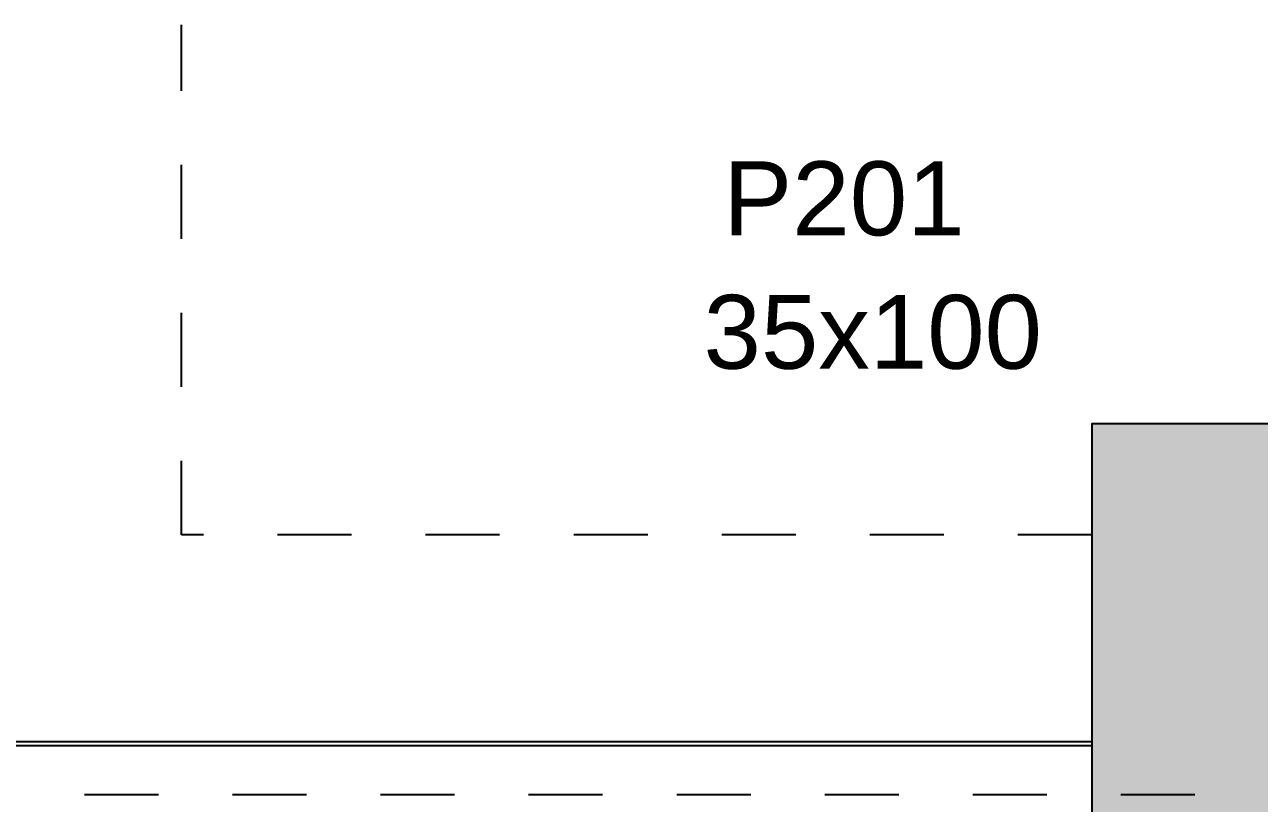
# Model space of a CAD drawing. Header units: metres. Extents: x -23 to 570, y -54 to 184.
# Drawn here: x -17.272 to -15.604, y -46.808 to -45.756 of the extents above; entities that cross this region are included whole.
import ezdxf
from ezdxf.xclip import XClip

# ---------------------------------------------------------------- set-up
doc = ezdxf.new("R2010")
doc.units = ezdxf.units.M
doc.header["$XCLIPFRAME"] = 0
doc.linetypes.add('DASHEDX2', pattern=[1.5, 1, -0.5])
doc.linetypes.add('ESTILO_TQS_0004', pattern=[1.12, 0.5, -0.2, 0.01, -0.2, 0.01, -0.2])
for name, color, linetype in [('1', 232, 'DASHEDX2'), ('12', 232, 'Continuous'), ('205', 232, 'ESTILO_TQS_0004'), ('4', 2, 'Continuous'), ('9', 232, 'Continuous'), ('PUC$0$ARQ-ALV ACAB', 4, 'Continuous'), ('PUC$0$ARQ-ALV OSSO', 5, 'Continuous')]:
    doc.layers.add(name, color=color, linetype=linetype)
doc.styles.get("Standard").update_dxf_attribs({"font": 'arial.ttf'})

# ---------------------------------------------------------------- blocks, each defined once
blk = doc.blocks.new('PUC$0$pl apto tipo 1 puc')
at = {"layer": 'PUC$0$ARQ-ALV ACAB'}
blk.add_lwpolyline([(-31.1733, -3.275), (-36.3732, -3.275)], dxfattribs=at)
at = {"layer": 'PUC$0$ARQ-ALV OSSO'}
blk.add_lwpolyline([(-31.1733, -3.27), (-36.3732, -3.27)], dxfattribs=at)
blk = doc.blocks.new('PUC')
at = {"layer": 'PUC$0$ARQ-ALV OSSO', "xscale": -1, "rotation": 180}
blk.add_blockref('PUC$0$pl apto tipo 1 puc', (15.3432, -50), dxfattribs=at)
blk = doc.blocks.new('est-lo-07-6sb-r00')
at = {"layer": '4'}
h = blk.add_hatch(color=8, dxfattribs=at)
h.dxf.hatch_style = 1
h.paths.add_polyline_path([(213.004314, 592.98646), (232.004314, 592.98646), (232.004314, 743.98646), (213.004314, 743.98646)], flags=17)
h.paths.add_polyline_path([(517.003016, 942.98646), (353.003016, 942.98646), (353.003016, 923.986062), (498.003016, 923.986062), (498.003016, 465.008359), (498.003039, 465.008359), (498.003039, 450.008359), (498.003039, 395.98646), (517.003016, 395.98646)])
h.paths.add_polyline_path([(3672.003309, 253.001099), (3672.003309, 388.001099), (3637.003309, 388.001099), (3637.003309, 253.001099)])
h.paths.add_polyline_path([(3637.003309, 942.98646), (3637.003194, 872.98646), (3653.003309, 872.98646), (3653.003309, 599.001099), (3637.003309, 599.001099), (3637.003309, 539.001099), (3672.003309, 539.001099), (3672.003309, 942.98646)])
h.paths.add_polyline_path([(3672.003424, 102.001099), (3637.003309, 102.001099), (3637.003309, 42.001099), (3653.003307, 42.001099), (3653.003307, -229.998901), (3637.003309, -229.998901), (3637.003309, -299.998901), (3672.003424, -299.998901)])
h.paths.add_polyline_path([(3075.003309, -299.999844), (3110.003309, -299.999844), (3110.003309, -199.999844), (3075.003309, -199.999844)])
h.paths.add_polyline_path([(3075.003309, 270.500177), (3110.003309, 270.500177), (3110.003309, 370.500177), (3075.003309, 370.500177)])
h.paths.add_polyline_path([(520.003309, 942.98646), (520.003309, 395.98646), (555.003309, 395.98646), (555.003309, 451.98646), (539.003309, 451.98646), (539.003309, 872.98646), (555.003309, 872.98646), (555.003309, 942.98646)])
h.paths.add_polyline_path([(-2102.995138, 253.000177), (-2102.995138, 388.000177), (-2137.995138, 388.000177), (-2137.995138, 253.000177)])
h.paths.add_polyline_path([(-2137.995138, 101.999935), (-2137.995138, -299.999844), (-2102.995138, -299.999844), (-2102.995138, -229.999844), (-2118.995138, -229.999844), (-2118.995138, 41.999935), (-2102.995138, 41.999935), (-2102.995138, 101.999935)])
h.paths.add_polyline_path([(-2137.995141, 942.98646), (-2137.995141, 538.988972), (-2102.995141, 538.988972), (-2102.995141, 598.988972), (-2118.995141, 598.988972), (-2118.995141, 872.98646), (-2102.995141, 872.98646), (-2102.995141, 942.98646)])
h.paths.add_polyline_path([(520.003309, 245.003526), (520.003309, -299.999844), (555.003309, -299.999844), (555.003309, -229.999844), (539.003309, -229.999844), (539.003309, 185.003526), (555.003309, 185.003526), (555.003309, 245.003526)])
h.paths.add_polyline_path([(-34.995574, 942.98646), (-34.995574, 872.98646), (-18.995574, 872.98646), (-18.995574, 455.98646), (-34.995574, 455.98646), (-34.995574, 395.98646), (232.004426, 395.98646), (232.004426, 481.98646), (213.004426, 481.98646), (213.004426, 414.98646), (0.004426, 414.98646), (0.004426, 923.98646), (213.004426, 923.98646), (213.004426, 854.98646), (232.004426, 854.98646), (232.004426, 923.98646), (252.004426, 923.98646), (252.004426, 942.98646)])
h.paths.add_polyline_path([(3075.003309, 842.98646), (3110.003309, 842.98646), (3110.003309, 942.98646), (3075.003309, 942.98646)])
h.paths.add_polyline_path([(2530.003309, -299.999844), (2570.003309, -299.999844), (2570.003309, -199.999844), (2530.003309, -199.999844)])
h.paths.add_polyline_path([(2530.003309, 145.003526), (2570.003309, 145.003526), (2570.003309, 245.003526), (2530.003309, 245.003526)])
h.paths.add_polyline_path([(2530.003309, 395.98646), (2570.003309, 395.98646), (2570.003309, 495.98646), (2530.003309, 495.98646)])
h.paths.add_polyline_path([(2530.003309, 842.98646), (2570.003309, 842.98646), (2570.003309, 942.98646), (2530.003309, 942.98646)])
h.paths.add_polyline_path([(1995.003309, -299.999844), (2030.003309, -299.999844), (2030.003309, -199.999844), (1995.003309, -199.999844)])
h.paths.add_polyline_path([(1995.003309, 145.003526), (2030.003309, 145.003526), (2030.003309, 245.003526), (1995.003309, 245.003526)])
h.paths.add_polyline_path([(1995.003309, 395.98646), (2030.003309, 395.98646), (2030.003309, 495.98646), (1995.003309, 495.98646)])
h.paths.add_polyline_path([(1995.003309, 842.98646), (2030.003309, 842.98646), (2030.003309, 942.98646), (1995.003309, 942.98646)])
h.paths.add_polyline_path([(1460.003309, -299.999844), (1495.003309, -299.999844), (1495.003309, -199.999844), (1460.003309, -199.999844)])
h.paths.add_polyline_path([(1460.003309, 145.003526), (1495.003309, 145.003526), (1495.003309, 245.003526), (1460.003309, 245.003526)])
h.paths.add_polyline_path([(1460.176641, 395.98646), (1495.176641, 395.98646), (1495.176641, 495.98646), (1460.176641, 495.98646)])
h.paths.add_polyline_path([(1460.003309, 842.98646), (1495.003309, 842.98646), (1495.003309, 942.98646), (1460.003309, 942.98646)])
h.paths.add_polyline_path([(925.003309, -299.999844), (960.003309, -299.999844), (960.003309, -199.999844), (925.003309, -199.999844)])
h.paths.add_polyline_path([(925.003309, 145.003526), (960.003309, 145.003526), (960.003309, 245.003526), (925.003309, 245.003526)])
h.paths.add_polyline_path([(925.003309, 395.98646), (960.003309, 395.98646), (960.003309, 495.98646), (925.003309, 495.98646)])
h.paths.add_polyline_path([(925.003309, 842.98646), (960.003309, 842.98646), (960.003309, 942.98646), (925.003309, 942.98646)])
h.paths.add_polyline_path([(-1582.999721, -299.999844), (-1547.999721, -299.999844), (-1547.999721, -199.999844), (-1582.999721, -199.999844)])
h.paths.add_polyline_path([(-500.999721, -299.999844), (-465.999721, -299.999844), (-465.999721, -199.999844), (-500.999721, -199.999844)])
h.paths.add_polyline_path([(-1042.999721, -299.999844), (-1002.999721, -299.999844), (-1002.999721, -199.999844), (-1042.999721, -199.999844)])
h.paths.add_polyline_path([(-500.999721, 145.003526), (-465.999721, 145.003526), (-465.999721, 245.003526), (-500.999721, 245.003526)])
h.paths.add_polyline_path([(-1042.999721, 145.003526), (-1002.999721, 145.003526), (-1002.999721, 245.003526), (-1042.999721, 245.003526)])
h.paths.add_polyline_path([(-500.999721, 395.98646), (-465.999721, 395.98646), (-465.999721, 495.98646), (-500.999721, 495.98646)])
h.paths.add_polyline_path([(-1042.999721, 395.98646), (-1002.999721, 395.98646), (-1002.999721, 495.98646), (-1042.999721, 495.98646)])
h.paths.add_polyline_path([(-1582.999721, 270.500177), (-1547.999721, 270.500177), (-1547.999721, 370.500177), (-1582.999721, 370.500177)])
h.paths.add_polyline_path([(-500.999721, 842.98646), (-465.999721, 842.98646), (-465.999721, 942.98646), (-500.999721, 942.98646)])
h.paths.add_polyline_path([(-1042.999721, 842.98646), (-1002.999721, 842.98646), (-1002.999721, 942.98646), (-1042.999721, 942.98646)])
h.paths.add_polyline_path([(-1582.999721, 842.98646), (-1547.999721, 842.98646), (-1547.999721, 942.98646), (-1582.999721, 942.98646)])
h.paths.add_polyline_path([(-35, 245.003526), (-35, 185.003526), (-19, 185.003526), (-19, -230), (-35, -230), (-35, -300), (517, -300), (517, 245), (498, 245), (498, -281), (0, -281), (0, -19), (255, -19), (255, 245.003526), (178.5, 245.003526), (178.5, 226.003526), (236, 226.003526), (236, 0), (0, 0), (0, 226.003526), (57.5, 226.003526), (57.5, 245.003526)])
at = {"layer": '1'}
for points in [[(-1705.97815, 355.500177), (-1705.97815, 872.98646)], [(-1582.999721, 355.500177), (-1705.97815, 355.500177)]]:
    blk.add_lwpolyline(points, dxfattribs=at)
at = {"layer": '205'}
blk.add_line((-2259.087141, 320.423392), (3872.599049, 320.423392), dxfattribs=at)
at = {"layer": '4', "linetype": 'Continuous'}
blk.add_lwpolyline([(-1582.999721, 270.500177), (-1547.999721, 270.500177), (-1547.999721, 370.500177), (-1582.999721, 370.500177), (-1582.999721, 270.500177)], dxfattribs=at)
at = {"layer": '12', "linetype": 'Continuous'}
blk.add_text('35x100', height=9.975, dxfattribs=at).set_placement((-1635.454128, 377.930102))
at = {"layer": '9', "linetype": 'Continuous'}
blk.add_text('P201', height=10, dxfattribs=at).set_placement((-1632.79085, 395.94945))

msp = doc.modelspace()

# ---------------------------------------------------------------- block references
msp.add_blockref('PUC', (0, 0))
at = {"linetype": 'Continuous'}
ref = msp.add_blockref('est-lo-07-6sb-r00', (0, -50), dxfattribs=dict(at, xscale=0.01, yscale=0.01, zscale=0.01))
XClip(ref).set_block_clipping_path([(-2376.9387453747, -332.406408919), (3843.2300762764, 424.4148867243)])

doc.saveas('drawing.dxf')
